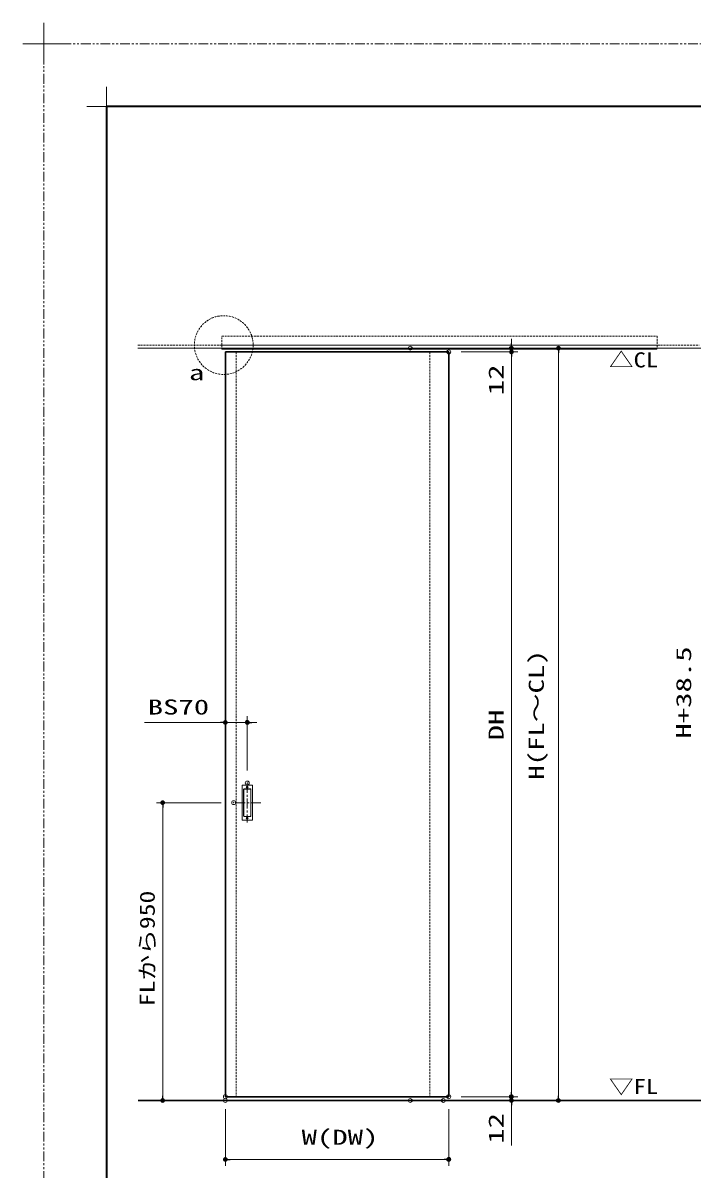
# Model space of a CAD drawing. Units: millimetres, scale not verified. Extents: x -1306 to 1306, y -607 to 607.
# Drawn here: x -1306 to -879, y -124 to 607 of the extents above; entities that cross this region are included whole.
import ezdxf
from ezdxf.enums import TextEntityAlignment as Align

# ---------------------------------------------------------------- set-up
doc = ezdxf.new("R2010")
doc.units = ezdxf.units.MM
doc.header["$LTSCALE"] = 5
doc.header["$PDMODE"] = 32
doc.header["$PDSIZE"] = 2.5
for name, pattern in [('USER1', [2.5, 1.25, -0.25, 0.25, -0.25, 0.25, -0.25]), ('USER2', [0.375, 0.25, -0.125]), ('USER3', [2, 1.25, -0.25, 0.25, -0.25])]:
    doc.linetypes.add(name, pattern=pattern)
for name, color, linetype, lineweight in [('0-1_線(黄)', 2, 'Continuous', 15), ('0-3_陰線', 4, 'USER1', 9), ('0-B_点線(水)', 4, 'USER2', 9), ('0-C_中心線', 3, 'USER3', 9), ('0-D_線(白)', 7, 'Continuous', 30), ('1-0_線(水)', 4, 'Continuous', 9), ('1-1_寸法線', 3, 'Continuous', 13), ('1-4_DEFPOINTS', 7, 'Continuous', 5), ('1-5_0', 3, 'Continuous', 25), ('1-6_点線(黄)', 2, 'USER2', 15), ('1-7_図面枠', 7, 'Continuous', 35), ('1-8_一般', 7, 'Continuous', 5)]:
    doc.layers.add(name, color=color, linetype=linetype, lineweight=lineweight)
doc.styles.add('ＭＳ ゴシック', font='')
doc.styles.get('ＭＳ ゴシック').set_extended_font_data('MS Gothic')

# ---------------------------------------------------------------- blocks, each defined once
blk = doc.blocks.new('_DOT')
at = {"layer": '1-5_0'}
blk.add_line((-2.5, 0), (-5, 0), dxfattribs=at)
for points in [[(0, 0), (-2.5, 0), (-2.48, 0.313)], [(0, 0), (-2.48, -0.313), (-2.5, 0)], [(0, 0), (-2.48, 0.313), (-2.421, 0.622)], [(0, 0), (-2.421, -0.622), (-2.48, -0.313)], [(0, 0), (-2.421, 0.622), (-2.324, 0.92)], [(0, 0), (-2.324, -0.92), (-2.421, -0.622)], [(0, 0), (-2.324, 0.92), (-2.191, 1.204)], [(0, 0), (-2.191, -1.204), (-2.324, -0.92)], [(0, 0), (-2.191, 1.204), (-2.023, 1.469)], [(0, 0), (-2.023, -1.469), (-2.191, -1.204)], [(0, 0), (-2.023, 1.469), (-1.822, 1.711)], [(0, 0), (-1.822, -1.711), (-2.023, -1.469)], [(0, 0), (-1.822, 1.711), (-1.594, 1.926)], [(0, 0), (-1.594, -1.926), (-1.822, -1.711)], [(0, 0), (-1.594, 1.926), (-1.34, 2.111)], [(0, 0), (-1.34, -2.111), (-1.594, -1.926)], [(0, 0), (-1.34, 2.111), (-1.064, 2.262)], [(0, 0), (-1.064, -2.262), (-1.34, -2.111)], [(0, 0), (-1.064, 2.262), (-0.773, 2.378)], [(0, 0), (-0.773, -2.378), (-1.064, -2.262)], [(0, 0), (-0.773, 2.378), (-0.468, 2.456)], [(0, 0), (-0.468, -2.456), (-0.773, -2.378)], [(0, 0), (-0.468, 2.456), (-0.157, 2.495)], [(0, 0), (-0.157, -2.495), (-0.468, -2.456)], [(0, 0), (-0.157, 2.495), (0.157, 2.495)], [(0, 0), (0.157, -2.495), (-0.157, -2.495)], [(0, 0), (0.157, 2.495), (0.468, 2.456)], [(0, 0), (0.468, 2.456), (0.773, 2.378)], [(0, 0), (0.773, 2.378), (1.064, 2.262)], [(0, 0), (1.064, 2.262), (1.34, 2.111)], [(0, 0), (1.34, 2.111), (1.594, 1.926)], [(0, 0), (1.594, 1.926), (1.822, 1.711)], [(0, 0), (1.822, 1.711), (2.023, 1.469)], [(0, 0), (2.023, 1.469), (2.191, 1.204)], [(0, 0), (2.191, 1.204), (2.324, 0.92)], [(0, 0), (2.324, 0.92), (2.421, 0.622)], [(0, 0), (2.421, 0.622), (2.48, 0.313)], [(0, 0), (2.48, 0.313), (2.5, 0)], [(0, 0), (0.468, -2.456), (0.157, -2.495)], [(0, 0), (0.773, -2.378), (0.468, -2.456)], [(0, 0), (1.064, -2.262), (0.773, -2.378)], [(0, 0), (1.34, -2.111), (1.064, -2.262)], [(0, 0), (1.594, -1.926), (1.34, -2.111)], [(0, 0), (1.822, -1.711), (1.594, -1.926)], [(0, 0), (2.023, -1.469), (1.822, -1.711)], [(0, 0), (2.191, -1.204), (2.023, -1.469)], [(0, 0), (2.324, -0.92), (2.191, -1.204)], [(0, 0), (2.421, -0.622), (2.324, -0.92)], [(0, 0), (2.48, -0.313), (2.421, -0.622)], [(0, 0), (2.5, 0), (2.48, -0.313)]]:
    blk.add_solid(points, dxfattribs=at)
blk = doc.blocks.new('グループ-13-1')
at = {"layer": '1-8_一般'}
for p, q in [((62041.6, -14029.5), (62041.6, -13365.5)), ((61709.6, -13697.5), (62373.6, -13697.5))]:
    blk.add_line(p, q, dxfattribs=at)

msp = doc.modelspace()

# ---------------------------------------------------------------- linework, layer by layer
at = {"layer": '0-1_線(黄)'}
msp.add_line((-1232.968, 399.76), (-770.716, 399.76), dxfattribs=at)
at = {"layer": '0-3_陰線'}
for p in [(387.036, 594), (-1292.964, -594)]:
    msp.add_line(p, (-1292.964, 594), dxfattribs=at)
at = {"layer": '0-B_点線(水)'}
for p, q in [((-1232.968, 401.66), (-874.718, 401.66)), ((-1179.346, 401.66), (-901.546, 401.66)), ((-1179.246, 401.66), (-1179.246, 399.76)), ((-1170.046, 397.36), (-1170.046, -77.84)), ((-1046.446, 397.36), (-1046.446, -77.84))]:
    msp.add_line(p, q, dxfattribs=at)
for points in [[(-1179.346, 401.66), (-1179.346, 407.46), (-901.546, 407.46)], [(-901.546, 407.46), (-901.546, 401.66), (-901.546, 399.76)]]:
    msp.add_lwpolyline(points, dxfattribs=at)
at = {"layer": '0-C_中心線'}
for p, q in [((-1163.046, 122.329), (-1163.046, 97.191)), ((-1154.356, 109.76), (-1171.735, 109.76))]:
    msp.add_line(p, q, dxfattribs=at)
at = {"layer": '0-D_線(白)'}
for p, q in [((-1177.046, 397.36), (-1177.046, -77.84)), ((-1232.624, -80.24), (-361.977, -80.24))]:
    msp.add_line(p, q, dxfattribs=at)
msp.add_lwpolyline([(-1177.046, 397.36), (-1034.446, 397.36), (-1034.446, -77.84), (-1177.046, -77.84)], dxfattribs=at)
at = {"layer": '1-0_線(水)'}
for p, q in [((-901.646, 399.06), (-901.646, 399.76)), ((-1166.326, 98.88), (-1166.326, 120.64)), ((-1166.006, 120.96), (-1160.086, 120.96)), ((-1165.366, 101.28), (-1165.366, 118.24)), ((-1165.286, 101.36), (-1165.286, 118.16)), ((-1165.046, 118.56), (-1161.046, 118.56)), ((-1164.966, 118.48), (-1161.126, 118.48)), ((-1160.806, 118.16), (-1160.806, 101.36)), ((-1160.726, 118.24), (-1160.726, 101.28)), ((-1159.766, 120.64), (-1159.766, 98.88)), ((-1160.086, 98.56), (-1166.006, 98.56)), ((-1161.046, 100.96), (-1165.046, 100.96)), ((-1161.126, 101.04), (-1164.966, 101.04))]:
    msp.add_line(p, q, dxfattribs=at)
msp.add_lwpolyline([(-1179.246, 399.76), (-1179.246, 399.06), (-901.646, 399.06)], dxfattribs=at)
for centre in [(-1163.046, 119.68), (-1163.046, 99.84)]:
    msp.add_circle(centre, 0.64, dxfattribs=at)
for centre, start, end in [((-1166.006, 120.64), 90, 180), ((-1165.046, 118.24), 90, 180), ((-1164.966, 118.16), 90, 180), ((-1161.126, 118.16), 0, 90), ((-1161.046, 118.24), 0, 90), ((-1160.086, 120.64), 0, 90), ((-1166.006, 98.88), 180, 270), ((-1165.046, 101.28), 180, 270), ((-1164.966, 101.36), 180, 270), ((-1161.126, 101.36), 270, 0), ((-1161.046, 101.28), 270, 0), ((-1160.086, 98.88), 270, 0)]:
    msp.add_arc(centre, 0.32, start, end, dxfattribs=at)
at = {"layer": '1-1_寸法線'}
for p, q in [((-994.446, 402.76), (-994.446, 405.76)), ((-1051.045, 399.76), (-960.446, 399.76)), ((-1051.045, 399.76), (-990.446, 399.76)), ((-1026.446, 397.36), (-990.446, 397.36)), ((-1026.446, 397.36), (-990.446, 397.36)), ((-994.446, 399.76), (-994.446, 397.36)), ((-964.446, 396.76), (-964.446, -77.24)), ((-994.446, 394.36), (-994.446, -74.84)), ((-994.446, 394.36), (-994.446, 368.598)), ((-1180.046, 160.96), (-1228.665, 160.96)), ((-1177.046, -69.84), (-1177.046, 164.96)), ((-1163.046, 160.96), (-1177.046, 160.96)), ((-1163.046, 130.329), (-1163.046, 164.96)), ((-1160.046, 160.96), (-1157.046, 160.96)), ((-1179.735, 109.76), (-1221.046, 109.76)), ((-1217.046, 106.76), (-1217.046, -77.24)), ((-994.446, -74.84), (-994.446, -71.84)), ((-1185.046, -80.24), (-1221.046, -80.24)), ((-1051.045, -80.24), (-960.446, -80.24)), ((-1029.866, -80.24), (-990.446, -80.24)), ((-1026.446, -77.84), (-990.446, -77.84)), ((-1026.446, -77.84), (-990.446, -77.84)), ((-994.446, -77.84), (-994.446, -80.24)), ((-1177.046, -85.84), (-1177.046, -121.84)), ((-1034.446, -85.84), (-1034.446, -121.84)), ((-994.446, -83.24), (-994.446, -109.002)), ((-1174.046, -117.84), (-1037.446, -117.84))]:
    msp.add_line(p, q, dxfattribs=at)
at = {"layer": '1-4_DEFPOINTS'}
for p, q in [((-1252.964, 541.55), (-1252.964, 566.45)), ((-1265.414, 554), (-1240.514, 554))]:
    msp.add_line(p, q, dxfattribs=at)
for p in [(-1059.045, 399.76), (-1034.446, 397.36), (-994.446, 399.76), (-1163.046, 160.96), (-1163.046, 122.329), (-1171.735, 109.76), (-1217.046, -80.24), (-1177.046, -77.84), (-1177.046, -80.24), (-1059.045, -80.24), (-1037.866, -80.24), (-1034.446, -77.84), (-1034.446, -77.84), (-994.446, -77.84), (-994.446, -77.84), (-964.446, -80.24), (-1034.446, -117.84)]:
    msp.add_point(p, dxfattribs=at)
at = {"layer": '1-6_点線(黄)'}
msp.add_circle((-1178.069, 401.74), 18.755, dxfattribs=at)
at = {"layer": '1-7_図面枠'}
msp.add_lwpolyline([(-1252.964, -554), (347.036, -554), (347.036, 554), (-1252.964, 554)], close=True, dxfattribs=at)

# ---------------------------------------------------------------- block references
at = {"layer": '0-3_陰線', "xscale": 0.04, "yscale": 0.04}
msp.add_blockref('グループ-13-1', (-3774.629, 1141.9), dxfattribs=at)
at = {"layer": '1-1_寸法線', "xscale": 0.6, "yscale": 0.6}
for p, rotation in [((-994.446, 399.76), 270), ((-994.446, 397.36), 90), ((-994.446, 397.36), 90), ((-964.446, 399.76), 90), ((-1163.046, 160.96), 180), ((-1217.046, 109.76), 90), ((-1217.046, -80.24), 270), ((-994.446, -77.84), 270), ((-994.446, -77.84), 270), ((-994.446, -80.24), 90), ((-964.446, -80.24), 270), ((-1177.046, -117.84), 180)]:
    msp.add_blockref('_DOT', p, dxfattribs=dict(at, rotation=rotation))
for p in [(-1177.046, 160.96), (-1034.446, -117.84)]:
    msp.add_blockref('_DOT', p, dxfattribs=at)

# ---------------------------------------------------------------- texts
at = {"layer": '0-1_線(黄)', "style": 'ＭＳ ゴシック'}
for s, height, width, p in [('△CL', 9.621, 1.2, (-932.245, 384.597)), ('a', 9.604, 1.5, (-1200.241, 376.464)), ('▽FL', 9.621, 1.2, (-932.245, -79.031))]:
    msp.add_text(s, height=height, dxfattribs=dict(at, width=width)).set_placement(p, align=Align.BOTTOM_LEFT)
at = {"layer": '1-1_寸法線', "style": 'ＭＳ ゴシック'}
for s, height, width, p in [('12', 9.604, 1.5, (-996.595, 369.741)), ('H+38.5', 9.604, 1.5, (-876.867, 150.676)), ('H(FL～CL)', 9.621, 1.4, (-970.881, 124.474)), ('DH', 9.604, 1.5, (-996.595, 149.522)), ('FLから950', 9.621, 1.25, (-1219.195, -20.097)), ('12', 9.604, 1.5, (-996.595, -107.859))]:
    msp.add_text(s, height=height, rotation=90, dxfattribs=dict(at, width=width)).set_placement(p, align=Align.BOTTOM_LEFT)
at = {"layer": '1-1_寸法線', "style": 'ＭＳ ゴシック', "width": 1.5}
for s, p in [('BS70', (-1226.569, 163.11)), ('W(DW)', (-1128.365, -111.405))]:
    msp.add_text(s, height=9.604, dxfattribs=at).set_placement(p, align=Align.BOTTOM_LEFT)

doc.saveas('drawing.dxf')
